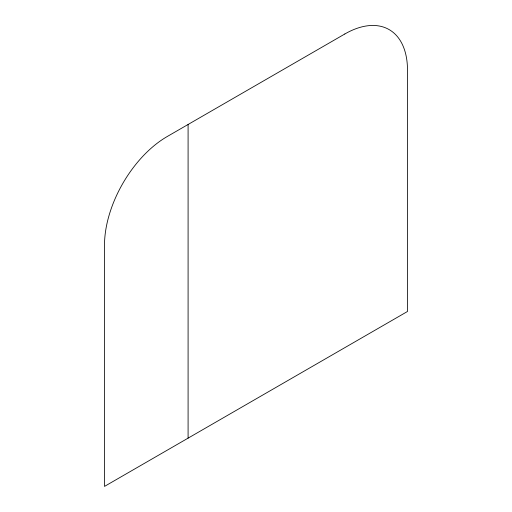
<?xml version="1.0" encoding="UTF-8"?>
<svg xmlns="http://www.w3.org/2000/svg" width="512" height="512" viewBox="0 0 512 512"><rect width="100%" height="100%" fill="white"/><g stroke="black" fill="none" stroke-linecap="round" stroke-linejoin="round"><path stroke-width="0.77" d="M188.09 124.48L188.09 438.144M344.806 33.997L167.194 136.544A88.653 51.181 -60 0 0 104.506 245.12L104.506 486.4L407.494 311.475L407.494 70.189A88.653 51.181 -60 0 0 344.806 33.997"/></g></svg>
